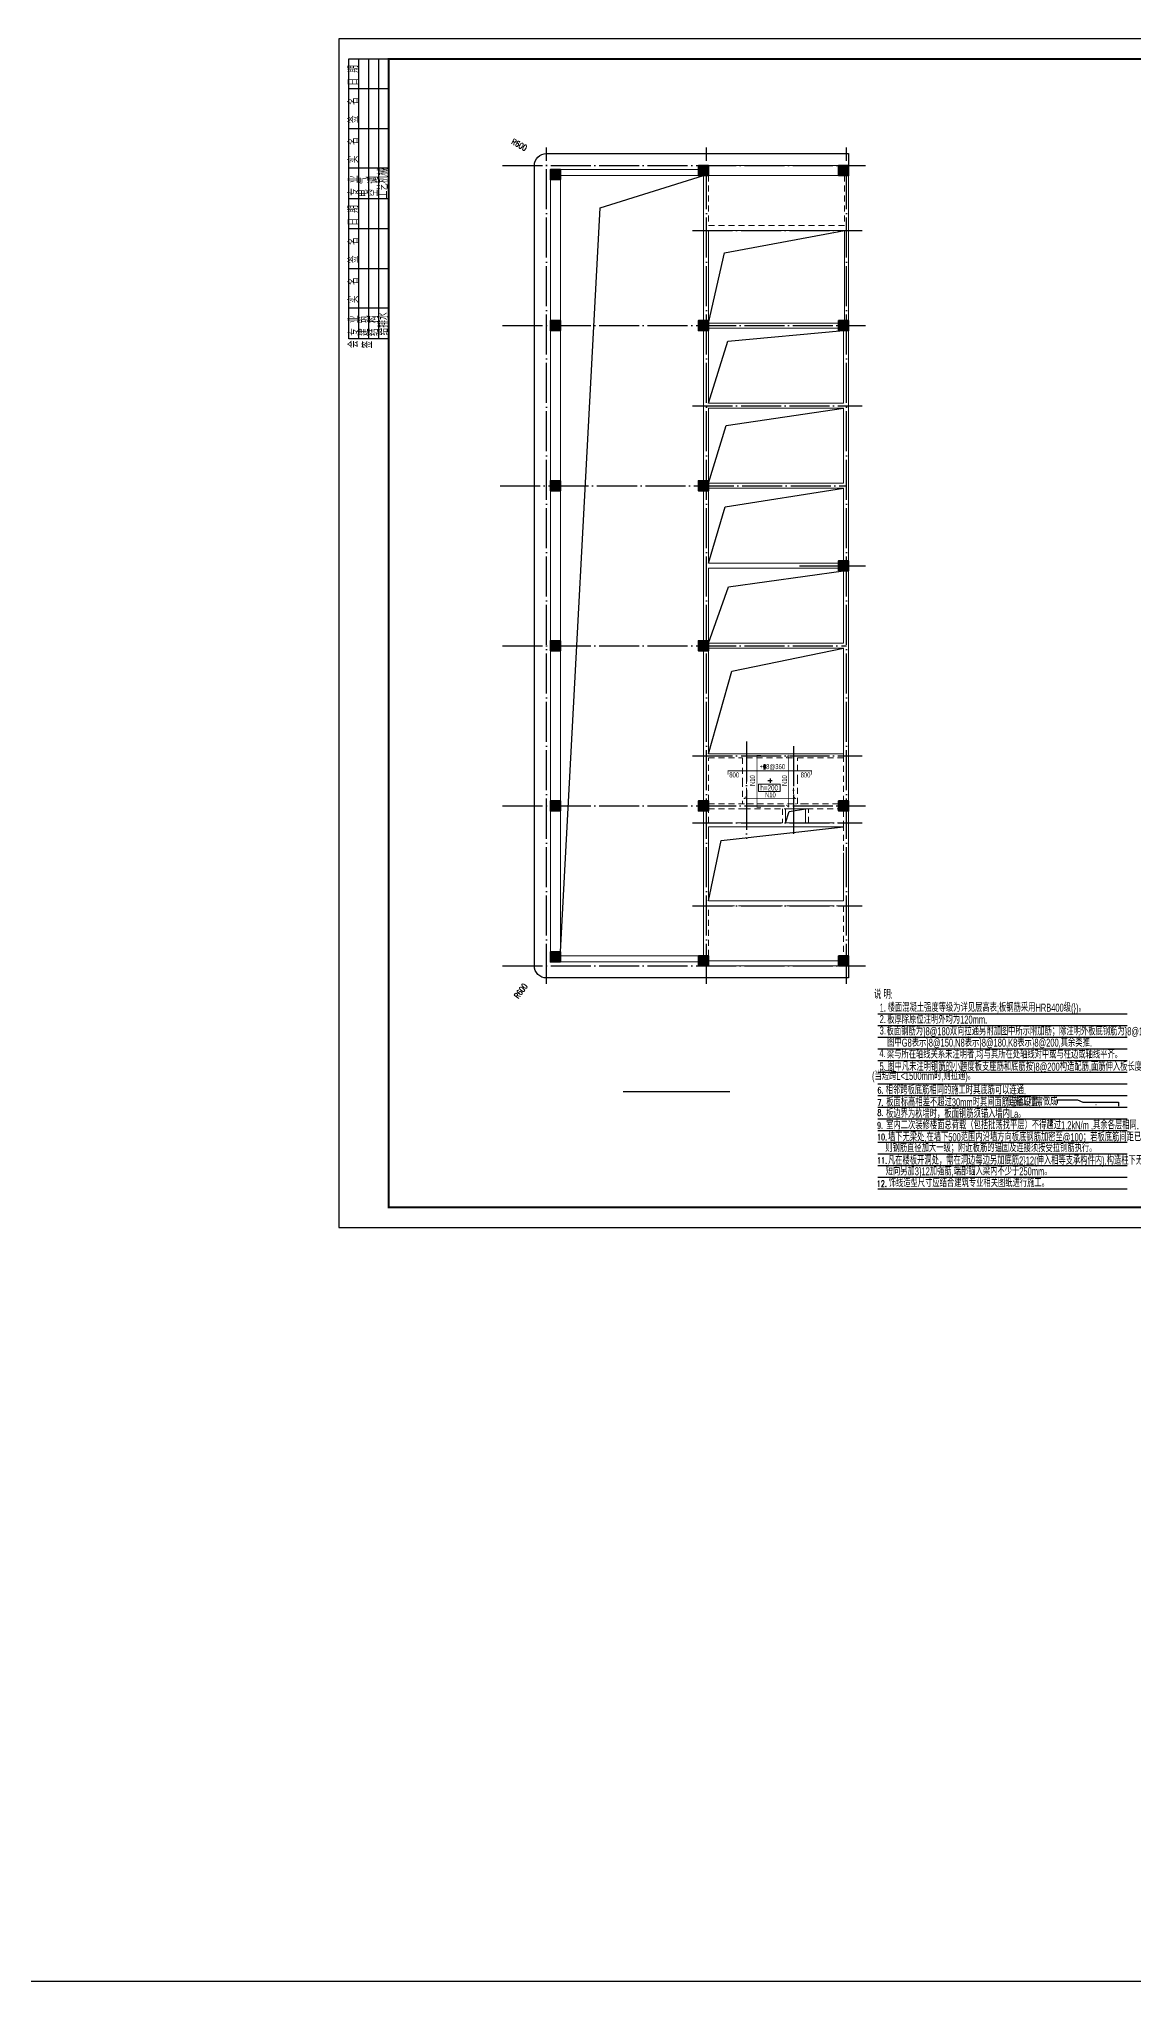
# Model space of a CAD drawing. Extents: x -695511 to 885008, y -751583 to -95266.
# Drawn here: x 291599 to 346279, y -590852 to -493778 of the extents above; entities that cross this region are included whole.
import ezdxf
from ezdxf.enums import TextEntityAlignment as Align

# ---------------------------------------------------------------- set-up
doc = ezdxf.new("R2010")
doc.units = 0
doc.header["$LTSCALE"] = 1000
doc.header["$MEASUREMENT"] = 0
doc.linetypes.add('DOTE', pattern=[2.42, 2, -0.2, 0.02, -0.2])
doc.linetypes.add('虚线', pattern=[500, 300, -200])
for name, color, linetype in [('14', 1, 'Continuous'), ('_0', 7, 'Continuous'), ('DOTE', 1, 'Continuous'), ('link', 6, 'Continuous'), ('PUB_DIM', 3, 'Continuous'), ('PUB_TITLE', 4, 'Continuous'), ('SEDOTE', 40, 'DOTE'), ('TEXT', 7, 'Continuous'), ('填充', 8, 'Continuous'), ('建-图名', 3, 'Continuous'), ('板厚标注', 7, 'Continuous'), ('板厚标注边框', 7, 'Continuous')]:
    doc.layers.add(name, color=color, linetype=linetype)
for name, color, linetype, lineweight in [('楼板正筋钢筋', 1, 'Continuous', 35), ('楼板负筋文字', 7, 'Continuous', 18), ('楼板负筋标注', 142, 'Continuous', 18), ('楼板负筋钢筋', 14, 'Continuous', 35), ('砼柱', 2, 'Continuous', 35), ('砼梁', 4, 'Continuous', 18), ('砼梁虚线', 4, '虚线', 18)]:
    doc.layers.add(name, color=color, linetype=linetype, lineweight=lineweight)
doc.styles.add('_TCH_DIM', font='SIMPLEX', dxfattribs={"bigfont": 'GBCBIG'})
doc.styles.add('D-7', font='romand', dxfattribs={"bigfont": 'HZTXT.SHX'})
doc.styles.add('GS_Rein', font='GS_TXT.shx', dxfattribs={"width": 0.7, "bigfont": 'GS_HZTXT.shx'})
doc.styles.add('HZ', font='simplex.shx', dxfattribs={"width": 0.8, "bigfont": '1hztxt.shx'})
doc.styles.add('hztxt', font='romand_pkpm', dxfattribs={"bigfont": 'gbcbig'})
doc.styles.add('样式 1', font='GS_TXT.shx', dxfattribs={"width": 0.7, "height": 375, "bigfont": 'yjkchn.shx'})

# ---------------------------------------------------------------- blocks, each defined once
blk = doc.blocks.new('6fcolt')
at = {"layer": '填充'}
h = blk.add_hatch(color=9, dxfattribs=at)
h.dxf.hatch_style = 1
h.paths.add_polyline_path([(753343, -768094), (752843, -768094), (752843, -768594), (753343, -768594)])
h = blk.add_hatch(color=9, dxfattribs=at)
h.dxf.hatch_style = 1
h.paths.add_polyline_path([(760743, -767894), (760243, -767894), (760243, -768394), (760743, -768394)])
h = blk.add_hatch(color=9, dxfattribs=at)
h.dxf.hatch_style = 1
h.paths.add_polyline_path([(767743, -767894), (767243, -767894), (767243, -768394), (767743, -768394)])
h = blk.add_hatch(color=9, dxfattribs=at)
h.dxf.hatch_style = 1
h.paths.add_polyline_path([(753343, -775644), (752843, -775644), (752843, -776144), (753343, -776144)])
h = blk.add_hatch(color=9, dxfattribs=at)
h.dxf.hatch_style = 1
h.paths.add_polyline_path([(760743, -775644), (760243, -775644), (760243, -776144), (760743, -776144)])
h = blk.add_hatch(color=9, dxfattribs=at)
h.dxf.hatch_style = 1
h.paths.add_polyline_path([(767743, -775644), (767243, -775644), (767243, -776144), (767743, -776144)])
h = blk.add_hatch(color=9, dxfattribs=at)
h.dxf.hatch_style = 1
h.paths.add_polyline_path([(753343, -783644), (752843, -783644), (752843, -784144), (753343, -784144)])
h = blk.add_hatch(color=9, dxfattribs=at)
h.dxf.hatch_style = 1
h.paths.add_polyline_path([(760743, -783644), (760243, -783644), (760243, -784144), (760743, -784144)])
h = blk.add_hatch(color=9, dxfattribs=at)
h.dxf.hatch_style = 1
h.paths.add_polyline_path([(767743, -787644), (767243, -787644), (767243, -788144), (767743, -788144)])
h = blk.add_hatch(color=9, dxfattribs=at)
h.dxf.hatch_style = 1
h.paths.add_polyline_path([(753343, -791644), (752843, -791644), (752843, -792144), (753343, -792144)])
h = blk.add_hatch(color=9, dxfattribs=at)
h.dxf.hatch_style = 1
h.paths.add_polyline_path([(760743, -791644), (760243, -791644), (760243, -792144), (760743, -792144)])
h = blk.add_hatch(color=9, dxfattribs=at)
h.dxf.hatch_style = 1
h.paths.add_polyline_path([(753343, -799644), (752843, -799644), (752843, -800144), (753343, -800144)])
h = blk.add_hatch(color=9, dxfattribs=at)
h.dxf.hatch_style = 1
h.paths.add_polyline_path([(760743, -799644), (760243, -799644), (760243, -800144), (760743, -800144)])
h = blk.add_hatch(color=9, dxfattribs=at)
h.dxf.hatch_style = 1
h.paths.add_polyline_path([(767743, -799644), (767243, -799644), (767243, -800144), (767743, -800144)])
h = blk.add_hatch(color=9, dxfattribs=at)
h.dxf.hatch_style = 1
h.paths.add_polyline_path([(753343, -807194), (752843, -807194), (752843, -807694), (753343, -807694)])
h = blk.add_hatch(color=9, dxfattribs=at)
h.dxf.hatch_style = 1
h.paths.add_polyline_path([(760743, -807394), (760243, -807394), (760243, -807894), (760743, -807894)])
h = blk.add_hatch(color=9, dxfattribs=at)
h.dxf.hatch_style = 1
h.paths.add_polyline_path([(767743, -807394), (767243, -807394), (767243, -807894), (767743, -807894)])
at = {"layer": '砼柱', "lineweight": 35}
for points in [[(753343, -768094), (752843, -768094), (752843, -768594), (753343, -768594)], [(760743, -767894), (760243, -767894), (760243, -768394), (760743, -768394)], [(767743, -767894), (767243, -767894), (767243, -768394), (767743, -768394)], [(753343, -775644), (752843, -775644), (752843, -776144), (753343, -776144)], [(760743, -775644), (760243, -775644), (760243, -776144), (760743, -776144)], [(767743, -775644), (767243, -775644), (767243, -776144), (767743, -776144)], [(753343, -783644), (752843, -783644), (752843, -784144), (753343, -784144)], [(760743, -783644), (760243, -783644), (760243, -784144), (760743, -784144)], [(767743, -787644), (767243, -787644), (767243, -788144), (767743, -788144)], [(753343, -791644), (752843, -791644), (752843, -792144), (753343, -792144)], [(760743, -791644), (760243, -791644), (760243, -792144), (760743, -792144)], [(753343, -799644), (752843, -799644), (752843, -800144), (753343, -800144)], [(760743, -799644), (760243, -799644), (760243, -800144), (760743, -800144)], [(767743, -799644), (767243, -799644), (767243, -800144), (767743, -800144)], [(753343, -807194), (752843, -807194), (752843, -807694), (753343, -807694)], [(760743, -807394), (760243, -807394), (760243, -807894), (760743, -807894)], [(767743, -807394), (767243, -807394), (767243, -807894), (767743, -807894)]]:
    blk.add_lwpolyline(points, close=True, dxfattribs=at)
blk = doc.blocks.new('6fmb')
blk.add_lwpolyline([(767743, -807894), (767743, -808494), (752643, -808494, -0.414214), (752043, -807894), (752043, -767894, -0.414214), (752643, -767294), (767743, -767294), (767743, -767894)], format="xyb")
at = {"layer": '砼梁', "color": 2, "lineweight": 18}
for p, q in [((752843, -768594), (752843, -775644)), ((755443, -768094), (753293, -768094)), ((753293, -768394), (755443, -768394)), ((753343, -775644), (753343, -768594)), ((758043, -768094), (755443, -768094)), ((755443, -768394), (758043, -768394)), ((760243, -768094), (758043, -768094)), ((758043, -768394), (760243, -768394)), ((762543, -767894), (760743, -767894)), ((760743, -768394), (762543, -768394)), ((765093, -767894), (762543, -767894)), ((762543, -768394), (765093, -768394)), ((767293, -767894), (765093, -767894)), ((765093, -768394), (767293, -768394)), ((752843, -776144), (752843, -783644)), ((753343, -783644), (753343, -776144)), ((752843, -784144), (752843, -791644)), ((753343, -791644), (753343, -784144)), ((752843, -792144), (752843, -799644)), ((753343, -799644), (753343, -792144)), ((752843, -800144), (752843, -807194)), ((753343, -807194), (753343, -800144)), ((755443, -807394), (753343, -807394)), ((758043, -807394), (755443, -807394)), ((760243, -807394), (758043, -807394)), ((762543, -807644), (760743, -807644)), ((767293, -807644), (762543, -807644)), ((753343, -807694), (755443, -807694)), ((755443, -807694), (758043, -807694)), ((758043, -807694), (760243, -807694)), ((760743, -807894), (762543, -807894)), ((762543, -807894), (767293, -807894))]:
    blk.add_line(p, q, dxfattribs=at)
at = {"layer": '砼梁', "lineweight": 18}
for p, q in [((760493, -768394), (760493, -775644)), ((767743, -775644), (767743, -768394)), ((760743, -771144), (767543, -771144)), ((760743, -775644), (760743, -771144)), ((767543, -771144), (767543, -775644)), ((760493, -776144), (760493, -783644)), ((767243, -775769), (760743, -775769)), ((760743, -776019), (767243, -776019)), ((760743, -779769), (760743, -776144)), ((767493, -776144), (767493, -779769)), ((767743, -783894), (767743, -776144)), ((767493, -779769), (760743, -779769)), ((760743, -783644), (760743, -780019)), ((760743, -780019), (767493, -780019)), ((767493, -780019), (767493, -783769)), ((760493, -784144), (760493, -791644)), ((762543, -783769), (760743, -783769)), ((760743, -784019), (762543, -784019)), ((760743, -787769), (760743, -784144)), ((765118, -783769), (762543, -783769)), ((762543, -784019), (765118, -784019)), ((767493, -783769), (765118, -783769)), ((765118, -784019), (767493, -784019)), ((767493, -784019), (767493, -787644)), ((767743, -787644), (767743, -783894)), ((767293, -787769), (760743, -787769)), ((760743, -791644), (760743, -788019)), ((760743, -788019), (767293, -788019)), ((767493, -788144), (767493, -791769)), ((767743, -791894), (767743, -788144)), ((762543, -791769), (760743, -791769)), ((760743, -792019), (762543, -792019)), ((765118, -791769), (762543, -791769)), ((762543, -792019), (765118, -792019)), ((767493, -791769), (765118, -791769)), ((765118, -792019), (767493, -792019)), ((767493, -792019), (767493, -797393)), ((767743, -797394), (767743, -791894)), ((760493, -792144), (760493, -797394)), ((760743, -797294), (760743, -792144)), ((760493, -797394), (760493, -799644)), ((767493, -797294), (760743, -797294)), ((767743, -799644), (767743, -797394)), ((760493, -800144), (760493, -800844)), ((760493, -800844), (760493, -802244)), ((764518, -800044), (765093, -800044)), ((764593, -800744), (764593, -800044)), ((765593, -800744), (764593, -800744)), ((765093, -800044), (765668, -800044)), ((765593, -800044), (765593, -800744)), ((767743, -800844), (767743, -800144)), ((767743, -802244), (767743, -800844)), ((760743, -804644), (760743, -800944)), ((760743, -800944), (764518, -800944)), ((764518, -800944), (765668, -800944)), ((765668, -800944), (767493, -800944)), ((760493, -802244), (760493, -804794)), ((767493, -802244), (767493, -804644)), ((767743, -804794), (767743, -802244)), ((767493, -804644), (760743, -804644)), ((760493, -804794), (760493, -807394)), ((767743, -807394), (767743, -804794))]:
    blk.add_line(p, q, dxfattribs=at)
at = {"layer": '砼梁虚线', "lineweight": 18, "ltscale": 0.001}
for p, q in [((760743, -768394), (760743, -770894)), ((767543, -768394), (767543, -770894)), ((760743, -770894), (767543, -770894)), ((760743, -799644), (760743, -797494)), ((760743, -797494), (762443, -797494)), ((762443, -797494), (762443, -798644)), ((762643, -797494), (764993, -797494)), ((762643, -799794), (762643, -797494)), ((764993, -797494), (764993, -799794)), ((765193, -797494), (767493, -797494)), ((765193, -798644), (765193, -797494)), ((767493, -797394), (767493, -799644)), ((762443, -798644), (762443, -799794)), ((765193, -799794), (765193, -798644)), ((762543, -799794), (760743, -799794)), ((764993, -799794), (762543, -799794)), ((765643, -799794), (765093, -799794)), ((767243, -799794), (765643, -799794)), ((760743, -800044), (762543, -800044)), ((760743, -800744), (760743, -800144)), ((764443, -800744), (760743, -800744)), ((762543, -800044), (764518, -800044)), ((764443, -800044), (764443, -800744)), ((765668, -800044), (767243, -800044)), ((765743, -800744), (765743, -800044)), ((767493, -800744), (765743, -800744)), ((767493, -800144), (767493, -800844)), ((767493, -800844), (767493, -802244)), ((760743, -807394), (760743, -804894)), ((760743, -804894), (762393, -804894)), ((762643, -804894), (767493, -804894)), ((767493, -804894), (767493, -807394))]:
    blk.add_line(p, q, dxfattribs=at)
blk = doc.blocks.new('A$C393D5F54')
at = {"layer": '14'}
for p, q in [((0, 446), (0, 14446)), ((0, 14446), (2000, 14446)), ((500, 446), (500, 14446)), ((1000, 446), (1000, 14446)), ((1500, 446), (1500, 14446)), ((2000, 446), (2000, 14446)), ((2000, 12946), (0, 12946)), ((2000, 10946), (0, 10946)), ((2000, 8990), (0, 8990)), ((2000, 7446), (0, 7446)), ((2000, 5946), (0, 5946)), ((2000, 3946), (0, 3946)), ((2000, 1990), (0, 1990)), ((2000, 446), (0, 446))]:
    blk.add_line(p, q, dxfattribs=at)
at = {"layer": '14', "style": 'hztxt', "width": 0.85}
for s, p in [('日 期', (462, 13105)), ('签  名', (466, 11238)), ('实  名', (466, 9238)), ('专 业', (472, 7598)), ('电 气', (957, 7540)), ('空 调', (1460, 7558)), ('工艺机械', (1953, 7471)), ('日 期', (462, 6105)), ('签  名', (466, 4238)), ('实  名', (466, 2238)), ('专 业', (480, 598)), ('建 筑', (967, 592)), ('结 构', (1470, 597)), ('给排水', (1970, 629)), ('会', (470, -3)), ('签', (1174, -27))]:
    blk.add_text(s, height=450, rotation=90, dxfattribs=at).set_placement(p)

msp = doc.modelspace()

# ---------------------------------------------------------------- linework, layer by layer
at = {"layer": '_0'}
for points in [[(317658.8, -539412.3), (319638.3, -502226.6), (324808.8, -500612.3)], [(325058.8, -507987.3), (325855.5, -504465), (331858.8, -503362.3)], [(325058.8, -511987.3), (326020, -508880), (331808.8, -508362.3)], [(325058.8, -515987.3), (325940, -513094.5), (331808.8, -512237.3)], [(325058.8, -519987.3), (325892, -517165), (331808.8, -516237.3)], [(325058.8, -523987.3), (326067.5, -521172), (331808.8, -520362.3)], [(325058.8, -529512.3), (326227.5, -525386.5), (331808.8, -524237.3)], [(328026.1, -530853.1), (328240.1, -530853.1)], [(328133.1, -530746.1), (328133.1, -530960.1)], [(328908.8, -532962.3), (329082.5, -532387.3), (329908.8, -532262.3)], [(325058.8, -536862.3), (325696.5, -533836.5), (331808.8, -533162.3)]]:
    msp.add_lwpolyline(points, dxfattribs=at)
at = {"layer": 'DOTE', "linetype": 'DOTE'}
for p, q in [((316958.8, -541012.3), (316958.8, -499212.3)), ((324958.8, -541012.3), (324958.8, -499212.3)), ((331958.8, -541012.3), (331958.8, -499212.3)), ((314758.8, -500112.3), (332909.7, -500112.3)), ((314758.8, -508112.3), (332909.7, -508112.3)), ((314648.1, -516112.3), (331958.8, -516112.3)), ((329614.4, -520112.3), (332909.7, -520112.3)), ((314758.8, -524112.3), (331958.8, -524112.3)), ((314758.8, -532112.3), (332909.7, -532112.3)), ((314758.8, -540112.3), (332909.7, -540112.3))]:
    msp.add_line(p, q, dxfattribs=at)
at = {"layer": 'link'}
msp.add_lwpolyline([(-695511, -590852), (885008, -590852)], dxfattribs=at)
at = {"layer": 'PUB_DIM'}
for points in [[(315054.7, -499089.9, 0, 0, 0), (316254, -499733.9, 66, 0, 0), (316430.2, -499828.5, 0, 0, 0)], [(315616.5, -541908.8, 0, 0, 0), (316480, -540753.2, 66, 0, 0), (316599.7, -540593, 0, 0, 0)]]:
    msp.add_lwpolyline(points, format="xyseb", dxfattribs=at)
at = {"layer": 'PUB_TITLE'}
msp.add_lwpolyline([(306580, -553178), (390680, -553178), (390680, -493778), (306580, -493778)], close=True, dxfattribs=at)
at = {"layer": 'PUB_TITLE', "const_width": 100}
msp.add_lwpolyline([(309080, -552178), (389680, -552178), (389680, -494778), (309080, -494778)], close=True, dxfattribs=at)
at = {"layer": 'SEDOTE', "linetype": 'DOTE'}
for p, q in [((324266.1, -503362.3), (332742.3, -503362.3)), ((324266.1, -512112.3), (332742.3, -512112.3)), ((326958.8, -528888.5), (326958.8, -533754.5)), ((324266.1, -529612.3), (332742.3, -529612.3)), ((329308.8, -529123.6), (329308.8, -533505.8)), ((324266.1, -532962.3), (332742.3, -532962.3)), ((324266.1, -537112.3), (332742.3, -537112.3))]:
    msp.add_line(p, q, dxfattribs=at)
at = {"layer": 'TEXT'}
for p, q in [((342478.4, -546797.5), (342478.4, -546989.5)), ((342478.4, -546797.5), (343502.4, -546797.5)), ((343502.4, -546797.5), (343758.4, -546925.5)), ((343758.4, -546925.5), (345550.4, -546925.5)), ((345550.4, -546925.5), (345550.4, -547122.4))]:
    msp.add_line(p, q, dxfattribs=at)
for points in [[(333519.7, -542500.5), (345979, -542500.5)], [(333519.7, -543083.7), (345979, -543083.7)], [(333519.7, -543083.7), (345979, -543083.7)], [(333519.7, -543083.7), (345979, -543083.7)], [(333519.7, -543666.9), (345979, -543666.9)], [(333519.7, -544250.1), (345979, -544250.1)], [(333519.7, -544250.1), (345979, -544250.1)], [(333519.7, -544833.3), (345979, -544833.3)], [(333519.7, -544833.3), (345979, -544833.3)], [(333519.7, -545416.6), (345979, -545416.6)], [(333519.7, -545416.6), (345979, -545416.6)], [(333519.7, -545416.6), (345979, -545416.6)], [(333519.7, -545416.6), (345979, -545416.6)], [(333519.7, -545999.8), (345979, -545999.8)], [(333519.7, -545999.8), (345979, -545999.8)], [(333519.7, -545999.8), (345979, -545999.8)], [(333519.7, -546583), (345979, -546583)], [(333519.7, -547166.2), (345979, -547166.2)], [(333519.7, -547749.4), (345979, -547749.4)], [(333519.7, -547749.4), (345979, -547749.4)], [(333519.7, -548332.7), (345979, -548332.7)], [(333519.7, -548915.9), (345979, -548915.9)], [(333519.7, -548915.9), (345979, -548915.9)], [(333519.7, -549499.1), (345979, -549499.1)], [(333519.7, -549499.1), (345979, -549499.1)], [(333519.7, -550082.3), (345979, -550082.3)], [(333519.7, -550082.3), (345979, -550082.3)], [(333519.7, -550082.3), (345979, -550082.3)], [(333519.7, -550082.3), (345979, -550082.3)], [(333519.7, -550665.5), (345979, -550665.5)], [(333519.7, -550665.5), (345979, -550665.5)], [(333519.7, -550665.5), (345979, -550665.5)], [(333519.7, -551248.8), (345979, -551248.8)]]:
    msp.add_lwpolyline(points, dxfattribs=at)
at = {"layer": '建-图名', "const_width": 70}
msp.add_lwpolyline([(320785.5, -546392.7), (326127.3, -546392.7)], dxfattribs=at)
at = {"layer": '板厚标注边框', "lineweight": 18}
msp.add_lwpolyline([(327552.7, -531398.3), (328632.7, -531398.3), (328632.7, -531020.3), (327552.7, -531020.3)], close=True, dxfattribs=at)
at = {"layer": '楼板正筋钢筋', "lineweight": 35, "const_width": 35}
for points in [[(328938.5, -532066), (329044.6, -532172.1), (329044.6, -529597.1), (328938.5, -529703.2)], [(326939.6, -531647), (326833.6, -531753.1), (329408.6, -531753.1), (329302.5, -531647)]]:
    msp.add_lwpolyline(points, dxfattribs=at)
at = {"layer": '楼板负筋钢筋', "lineweight": 35, "const_width": 35}
for points in [[(327686.6, -532183.6), (327486.6, -532183.6), (327486.6, -529589.8), (327686.6, -529589.8)], [(326033.8, -530561.1), (326033.8, -530361.1), (330208.8, -530361.1), (330208.8, -530561.1)]]:
    msp.add_lwpolyline(points, dxfattribs=at)

# ---------------------------------------------------------------- block references
at = {"layer": '14', "color": 6}
msp.add_blockref('A$C393D5F54', (307080, -509223.6), dxfattribs=at)
at = {"layer": '_0'}
for name in ['6fmb', '6fcolt']:
    msp.add_blockref(name, (-435684.5, 267781.2), dxfattribs=at)

# ---------------------------------------------------------------- texts
at = {"style": 'GS_Rein', "width": 0.7}
for s, p in [('说 明:', (333333.7, -541745.8)), ('2.', (333611.8, -542971.3)), ('1.', (333610.4, -542400.8)), ('楼面混凝土强度等级为详见层高表;板钢筋采用HRB400级(})。', (334011.5, -542400.4)), ('3.', (333612.3, -543539.1)), ('4.', (333602.6, -544671.6)), ('梁与所在轴线关系未注明者,均与其所在处轴线对中或与柱边或轴线平齐。', (333972.6, -544733.6)), ('图中G8表示}8@150,N8表示}8@180,K8表示}8@200,其余类推.', (333987, -544146.1)), ('   (当短跨L<1500mm时,则拉通)。', (332918.1, -545807.1)), ('5.', (333606, -545329.6)), ('图中凡未注明钢筋的小跨度板支座筋和底筋按}8@200构造配筋,面筋伸入板长度为短跨L/4', (333994.1, -545350.4)), ('相邻跨板底筋相同的施工时其底筋可以连通.', (333912, -546524.7)), ('板边界为杦墙时，板面钢筋须锚入墙内La。', (333933.5, -547700.8)), ('板面标高相差不超过30mm时其间面筋连通设置.', (333942.8, -547126.2)), ('   但施工时需做成                  .', (339632.9, -547082.4)), ('室内二次装修楼面总荷载（包括批荡找平层）不得超过1.2kN/m ,其余各层相同.', (333938, -548274.2)), ('墙下无梁处,在墙下500范围内沿墙方向板底钢筋加密至@100；若板底筋间距已为@100的，', (334026.7, -548871.2)), ('则钢筋直径加大一级；附近板筋的锚固及连接须按受拉钢筋执行。', (333891.4, -549408.9)), ('短向另加3}12加强筋,端部锚入梁内不少于250mm。', (333911.3, -550575.3)), ('凡在楼板开洞处，需在洞边每边另加底筋2}12(伸入相等支承构件内).构造柱下无梁处板底沿板', (334026.7, -550037.7))]:
    msp.add_text(s, height=400, dxfattribs=at).set_placement(p)
at = {"color": 6, "style": 'GS_Rein', "width": 0.7}
for s, p in [('板厚除原位注明外均为120mm.', (333994.8, -542994.2)), ('板面钢筋为}8@180双向拉通另附加图中所示附加筋；除注明外板底钢筋为}8@180双向拉通。', (333961, -543576.4)), ('饰线造型尺寸应结合建筑专业相关图纸进行施工。', (334064.5, -551158.8))]:
    msp.add_text(s, height=400, dxfattribs=at).set_placement(p)
at = {"layer": 'PUB_DIM', "color": 7, "style": '_TCH_DIM', "width": 0.705882}
for rotation, p in [(331.766471, (315176, -499011.8)), (53.233071, (315557.3, -541777.1))]:
    msp.add_text('R600', height=297.5, rotation=rotation, dxfattribs=at).set_placement(p)
at = {"layer": 'TEXT'}
for s, height, style, width, p in [('6.', 320, 'D-7', 0.6, (333499.9, -546485.8)), ('7.', 320, 'D-7', 0.6, (333496.6, -547103.9)), ('8.', 320, 'D-7', 0.6, (333498.6, -547611)), ('9.', 320, 'D-7', 0.6, (333483.5, -548244.1)), ('2', 240, 'HZ', 0.7, (342087.9, -548093.1)), ('10.', 320, 'D-7', 0.6, (333483.5, -548827.3)), ('11.', 320, 'D-7', 0.6, (333483.5, -549993.7)), ('12.', 320, 'D-7', 0.6, (333468.8, -551155.8))]:
    msp.add_text(s, height=height, dxfattribs=dict(at, style=style, width=width)).set_placement(p)
at = {"layer": '板厚标注', "style": '样式 1', "width": 0.7}
msp.add_text('h=200', height=270, dxfattribs=at).set_placement((328092.7, -531209.3), align=Align.MIDDLE_CENTER)
at = {"layer": '楼板负筋文字', "style": '样式 1', "width": 0.7}
for s, rotation, p in [('+%%1328@360', 359.999992, (327617.3, -530276.1)), ('N10', 89.999992, (327376.6, -531119.6)), ('N10', 89.999992, (328979.1, -531119.6)), ('N10', 359.999992, (327886.1, -531687.6))]:
    msp.add_text(s, height=250, rotation=rotation, dxfattribs=at).set_placement(p)
at = {"layer": '楼板负筋标注', "style": '样式 1', "width": 0.7}
for p in [(326342.8, -530441.1), (329909.8, -530441.1)]:
    msp.add_text('800', height=250, rotation=359.999992, dxfattribs=at).set_placement(p, align=Align.TOP_CENTER)

doc.saveas('drawing.dxf')
